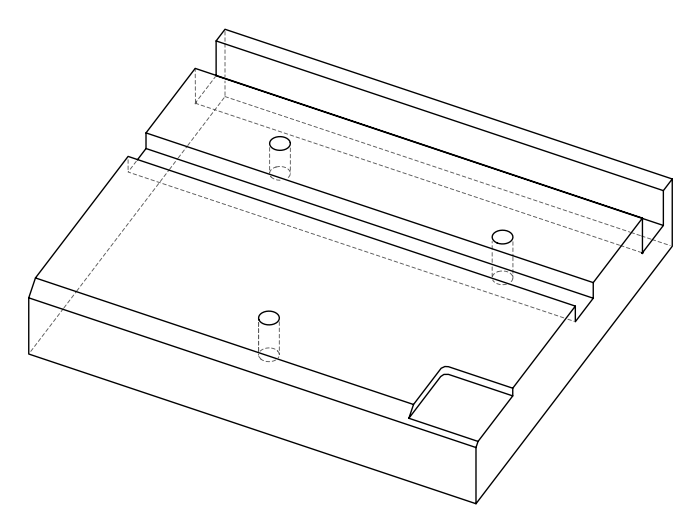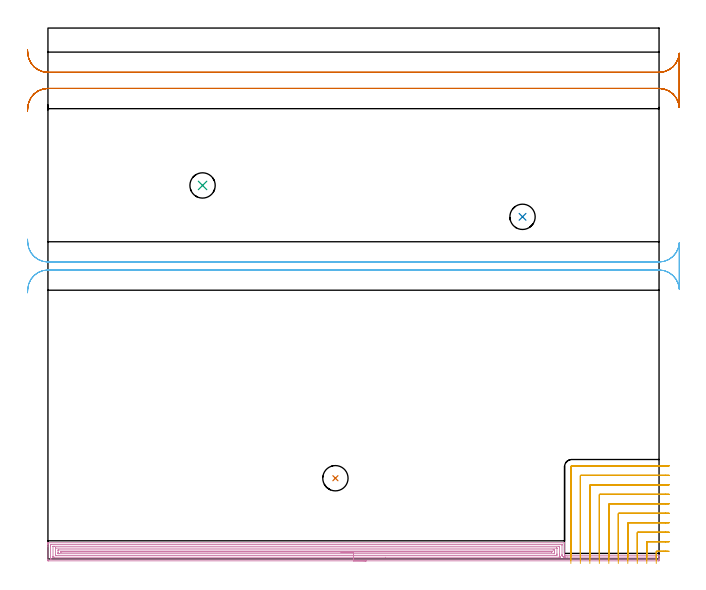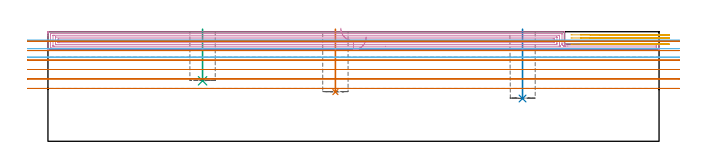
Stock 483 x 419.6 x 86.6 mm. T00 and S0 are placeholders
(PLAN: 7 operations, 3 tool changes, 49.2 min)
(1 INDEXABLE_INSERT_DRILL_BLIND_HOLE_FROM_SOLID | STEP1POCKET | NXT0302_011 | 0.2 min | 14884 mm3)
(2 INDEXABLE_INSERT_DRILL_BLIND_HOLE_FROM_SOLID_1 | STEP1POCKET_1 | NXT0302_011 | 0.22 min | 16481 mm3)
(3 INDEXABLE_INSERT_DRILL_BLIND_HOLE_FROM_SOLID_2 | STEP1POCKET_2 | NXT0302_011 | 0.16 min | 12095 mm3)
(4 AREA_MILL | FG_CHAMFER_SURFACE | UGT0205_001 | 20.97 min | 49313 mm3)
(5 MILL_CORNER_NOTCH_RECTANGULAR | CORNER_NOTCH_RECTANGULAR | NXT0201_013 | Follow Part, ap 2.5, ae 75% | 7.48 min | 51202 mm3)
(6 MILL_RECTANGULAR_SLOT | SLOT_RECTANGULAR | UGT0201_004 | Follow Part, ap 8, ae 75% | 6.68 min | 371831 mm3)
(7 MILL_RECTANGULAR_SLOT_1 | SLOT_RECTANGULAR_1 | UGT0201_004 | Follow Part, ap 8, ae 75% | 13.44 min | 967300 mm3)
(TOOL NXT0302_011 | Index. Insert Drill 20mm [880-D2000L25-05] | D20 PA176 FL100 Z2)
(TOOL UGT0205_001 | Chamfer Mill 20 x 3 x 45 deg. | D20 FL50 Z2)
(TOOL NXT0201_013 | ENDMILL 10mm | D10 FL30 Z4)
(TOOL UGT0201_004 | End Mill 32 mm | D32 FL53 Z6)
(OP 1 INDEXABLE_INSERT_DRILL_BLIND_HOLE_FROM_SOLID)
G17 G21 G94 G90
T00 M6
G54
G17 G0 G90 X227.2 Y63.8 S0 M3
G43 Z96.6 H1
G94 G81 G98 Z38.9 F250. R88.6
G80
M5
M2
(OP 2 INDEXABLE_INSERT_DRILL_BLIND_HOLE_FROM_SOLID_1)
G17 G21 G94 G90
T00 M6
G54
G17 G0 G90 X375.1 Y270.4 S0 M3
G43 Z96.6 H1
G94 G81 G98 Z33.8 F250. R88.6
G80
M5
M2
(OP 3 INDEXABLE_INSERT_DRILL_BLIND_HOLE_FROM_SOLID_2)
G17 G21 G94 G90
T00 M6
G54
G17 G0 G90 X122.2 Y295.2 S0 M3
G43 Z96.6 H1
G94 G81 G98 Z47.8 F250. R88.6
G80
M5
M2
(OP 4 AREA_MILL)
G17 G21 G94 G90
T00 M6
G54
G17 G0 G90 X251.5 Y-1.5 S1061 M3
G43 Z96.6 H0
Z82.3
G94 G1 X251.462 Z81.428 F250.
X251.348 Z80.564
X251.159 Z79.712
X250.897 Z78.88
X250.563 Z78.074
X250.16 Z77.3
X249.692 Z76.564
X249.16 Z75.872
X248.571 Z75.229
X247.928 Z74.64
X247.236 Z74.109
X246.5 Z73.64
X245.726 Z73.237
X244.92 Z72.903
X244.088 Z72.641
X243.237 Z72.452
X242.372 Z72.338
X241.5 Z72.3
X0.624
X0.116 Y-1.495 Z72.303
X0.009 Y-1.492 Z72.306
X0.004 Y-0.991 Z72.806
X0. Y-0.373 Z73.424
Y9.635 Z83.429
Y11.055 Z84.851
Y11.406 Z85.201
Y12.108 Z85.908
Y12.397 Z86.196
X0.008 Y12.775 Z86.566
X0.01 Y12.797 Z86.588
X0.177 Y12.8 Z86.6
X408.191
X408.292 Y12.795 Z86.591
X408.3 Y12.776 Z86.572
Y2.901 Z76.699
X408.368
X409.072 Y2.899
X409.085 Y2.904 Z76.692
X409.146 Z76.689
X409.149 Y2.902 Z76.688
X409.151 Y2.9
X409.312 Z76.7
X482.827
X482.99 Y2.905 Z76.695
X482.997 Y2.764 Z76.556
X483. Y2.623 Z76.422
Y2.368 Z76.167
Y1.665 Z75.46
Y0.428 Z74.225
Y-0.106 Z73.688
Y-0.724 Z73.071
X482.997 Y-0.991 Z72.804
X482.991 Y-1.491 Z72.305
X482.883 Y-1.494 Z72.303
X482.376 Y-1.5 Z72.3
X241.5
Y-0.086 Z73.714
X2.412 Y-0.085 Z73.715
X2.39
X2.01 Y-0.067 Z73.733
X2.007 Y0.046 Z73.846
X2.001 Y0.301 Z74.101
X2. Y10.043 Z83.843
Y10.52 Z84.32
X2.002 Y10.927 Z84.727
X2.01 Y11.336 Z85.136
X2.012 Y11.38 Z85.18
X2.031 Y11.381 Z85.181
X2.084 Y11.384 Z85.184
X2.193 Y11.385 Z85.185
X2.412 Y11.386 Z85.186
X405.955 Y11.385 Z85.185
X406.167 Y11.383 Z85.183
X406.272 Y11.38 Z85.18
X406.29 Y11.379 Z85.179
X406.293 Y11.361 Z85.161
X406.296 Y11.32 Z85.12
X406.3 Y10.623 Z84.423
X406.301 Y3.436 Z77.236
X406.307 Y3.045 Z76.845
X406.311 Y2.849 Z76.649
X406.347 Y2.606 Z76.406
X406.367 Y2.551 Z76.351
X406.404 Y2.455 Z76.255
X406.461 Y2.362 Z76.162
X406.617 Y2.149 Z75.949
X406.752 Y2.016 Z75.816
X406.915 Y1.889 Z75.689
X407.096 Y1.78 Z75.58
X407.277 Y1.685 Z75.485
X407.298 Y1.677 Z75.477
X407.328 Y1.665 Z75.465
X407.588 Y1.586 Z75.386
X407.793 Y1.539 Z75.339
X408.026 Y1.506 Z75.306
X408.191 Y1.495 Z75.295
X408.368 Y1.49 Z75.29
X409.085 Y1.484 Z75.284
X409.269 Y1.483 Z75.283
X410.873 Y1.486 Z75.286
X480.588 Y1.485 Z75.285
X480.771 Y1.484 Z75.284
X480.943 Y1.481 Z75.281
X480.98 Y1.479 Z75.279
X480.99 Y1.46 Z75.26
X480.993 Y1.428 Z75.228
X480.999 Y1.258 Z75.058
Y0.78 Z74.58
X480.998 Y0.373 Z74.173
X480.99 Y-0.036 Z73.764
X480.988 Y-0.08 Z73.72
X480.969 Y-0.081 Z73.719
X480.916 Y-0.084 Z73.716
X480.807 Y-0.085 Z73.715
X480.588 Y-0.086 Z73.714
X241.5
Y1.328 Z75.128
X5.093 Y1.329 Z75.129
X4.538 Y1.33 Z75.13
X4.199 Y1.333 Z75.133
X4.087 Y1.335 Z75.135
X4.01 Y1.342 Z75.142
X4.006 Y1.468 Z75.268
X4.002 Y1.665 Z75.465
X4. Y1.862 Z75.662
X4.001 Y9.832 Z83.632
X4.005 Y9.898 Z83.698
X4.01 Y9.949 Z83.749
X4.016 Y9.965 Z83.765
X4.031 Y9.966 Z83.766
X4.199 Y9.969 Z83.769
X4.754 Y9.971 Z83.771
X5.093
X403.722
X404.28 Y9.968 Z83.768
X404.286 Y9.965 Z83.765
X404.295 Y9.953 Z83.753
X404.298 Y9.635 Z83.435
X404.3 Y9.063 Z82.863
X404.301 Y3.749 Z77.549
X404.303 Y3.436 Z77.236
X404.311 Y2.853 Z76.653
X404.348 Y2.551 Z76.351
X404.394 Y2.323 Z76.123
X404.474 Y2.102 Z75.902
X404.616 Y1.81 Z75.61
X404.715 Y1.665 Z75.465
X404.949 Y1.336 Z75.136
X404.616 Y1.333 Z75.133
X404.061 Y1.329 Z75.129
X266.761 Y1.328 Z75.128
X241.5
Y2.743 Z76.543
X6.687
X6.116 Y2.745 Z76.545
X6.056 Y2.747 Z76.547
X6.021 Y2.749 Z76.549
X6.01 Y2.784 Z76.584
X6.006 Y2.997 Z76.797
X6. Y3.423 Z77.223
X6.001 Y8.3 Z82.1
X6.004 Y8.518 Z82.318
X6.007 Y8.544 Z82.344
X6.011 Y8.55 Z82.35
X6.02 Y8.553 Z82.353
X6.081 Y8.556 Z82.356
X6.181 Y8.557 Z82.357
X401.935
X402.13 Y8.556 Z82.356
X402.265 Y8.552 Z82.352
X402.29 Y8.55 Z82.35
X402.295 Y8.532 Z82.332
X402.297 Y8.511 Z82.311
X402.3 Y8.388 Z82.188
Y3.96 Z77.76
X402.297 Y3.436 Z77.236
X402.293 Y3.082 Z76.882
X402.275 Y2.75 Z76.55
X401.935 Y2.745 Z76.545
X401.74 Y2.744 Z76.544
X401.041 Y2.743 Z76.543
X400.847
X241.5
Y4.157 Z77.957
X8.668 Y4.158 Z77.958
X8.502 Y4.159 Z77.959
X8.17 Y4.164 Z77.964
X8.01 Y4.175 Z77.975
X8.006 Y4.227 Z78.027
X8.004 Y4.322 Z78.122
X8. Y4.984 Z78.784
Y5.207 Z79.007
X8.002 Y6.753 Z80.553
X8.007 Y6.978 Z80.778
X8.013 Y7.136 Z80.936
X8.336 Y7.141 Z80.941
X8.503 Y7.142 Z80.942
X399.254 Y7.143 Z80.943
X399.985 Y7.139 Z80.939
X400.147 Y7.136 Z80.936
X400.29 Y7.123 Z80.923
X400.295 Y6.978 Z80.778
X400.299 Y6.828 Z80.628
X400.3 Y6.093 Z79.893
Y5.056 Z78.856
X400.296 Y4.322 Z78.122
X400.293 Y4.177 Z77.977
X400.286 Y4.163 Z77.963
X400.271 Y4.161 Z77.961
X400.23 Y4.159 Z77.959
X400.147 Y4.157 Z77.957
X241.5
Y5.571 Z79.371
X10.823 Y5.572 Z79.372
X10.456 Y5.574 Z79.374
X10.081 Y5.578 Z79.378
X10.01 Y5.584 Z79.384
X10.003 Y5.656 Z79.456
X10.007 Y5.704 Z79.504
X10.01 Y5.719 Z79.519
X10.019 Y5.722 Z79.522
X10.106 Y5.725 Z79.525
X10.297 Y5.728 Z79.528
X125.822 Y5.729 Z79.529
X397.992 Y5.728 Z79.528
X398.072 Y5.727 Z79.527
X398.23 Y5.722 Z79.522
X398.291 Y5.716 Z79.516
X398.293 Y5.697 Z79.497
X398.296 Y5.65 Z79.45
X398.293 Y5.603 Z79.403
X398.291 Y5.584 Z79.384
X398.23 Y5.578 Z79.378
X398.072 Y5.573 Z79.373
X397.992 Y5.572 Z79.372
X241.5 Y5.571 Z79.371
X240.628 Z79.409
X239.764 Z79.523
X238.912 Z79.712
X238.08 Z79.974
X237.274 Z80.308
X236.5 Z80.711
X235.764 Z81.18
X235.072 Z81.711
X234.429 Z82.3
X233.84 Z82.943
X233.309 Z83.635
X232.84 Z84.371
X232.437 Z85.145
X232.103 Z85.951
X231.841 Z86.783
X231.652 Z87.635
X231.538 Z88.5
X231.5 Z89.371
G0 Z96.6
M5
M2
(OP 5 MILL_CORNER_NOTCH_RECTANGULAR)
G17 G21 G94 G90
T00 M6
G54
G17 G0 G90 X491. Y13.6 S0 M3
G43 Z96.6 H0
Z84.125
G94 G1 X488. F250.
X473.795 F500.
G3 X473.3 Y13.105 R0.5
G1 Y6.825
Y3.825 F250.
G0 Z96.6
X491. Y21.1
Z84.125
G1 X488.
X466.295 F500.
G3 X465.8 Y20.605 R0.5
G1 Y6.825
Y3.825 F250.
G0 Z96.6
X491. Y28.6
Z84.125
G1 X488.
X458.796 F500.
G3 X458.3 Y28.104 R0.5
G1 Y6.825
Y3.825 F250.
G0 Z96.6
X491. Y36.1
Z84.125
G1 X488.
X451.296 F500.
G3 X450.8 Y35.604 R0.5
G1 Y6.825
Y3.825 F250.
G0 Z96.6
X491. Y43.6
Z84.125
G1 X488.
X443.796 F500.
G3 X443.3 Y43.104 R0.5
G1 Y6.825
Y3.825 F250.
G0 Z96.6
X491. Y51.1
Z84.125
G1 X488.
X436.296 F500.
G3 X435.8 Y50.604 R0.5
G1 Y6.825
Y3.825 F250.
G0 Z96.6
X491. Y58.6
Z84.125
G1 X488.
X428.796 F500.
G3 X428.3 Y58.104 R0.5
G1 Y6.825
Y3.825 F250.
G0 Z96.6
X491. Y66.1
Z84.125
G1 X488.
X421.296 F500.
G3 X420.8 Y65.604 R0.5
G1 Y6.825
Y3.825 F250.
G0 Z96.6
X491. Y73.6
Z84.125
G1 X488.
X414.1 F500.
G3 X413.3 Y72.8 R0.8
G1 Y6.825
Y3.825 F250.
G0 Z96.6
X489.8 Y6.1
Z81.65
G1 X486.8
X481.295 F500.
G3 X480.8 Y5.605 R0.5
G1 Y4.35
Y1.35 F250.
G0 Z96.6
X491. Y13.6
Z81.65
G1 X488.
X473.795 F500.
G3 X473.3 Y13.105 R0.5
G1 Y4.35
Y1.35 F250.
G0 Z96.6
X491. Y21.1
Z81.65
G1 X488.
X466.295 F500.
G3 X465.8 Y20.605 R0.5
G1 Y4.35
Y1.35 F250.
G0 Z96.6
X491. Y28.6
Z81.65
G1 X488.
X458.796 F500.
G3 X458.3 Y28.104 R0.5
G1 Y4.35
Y1.35 F250.
G0 Z96.6
X491. Y36.1
Z81.65
G1 X488.
X451.296 F500.
G3 X450.8 Y35.604 R0.5
G1 Y4.35
Y1.35 F250.
G0 Z96.6
X491. Y43.6
Z81.65
G1 X488.
X443.796 F500.
G3 X443.3 Y43.104 R0.5
G1 Y4.35
Y1.35 F250.
G0 Z96.6
X491. Y51.1
Z81.65
G1 X488.
X436.296 F500.
G3 X435.8 Y50.604 R0.5
G1 Y4.35
Y1.35 F250.
G0 Z96.6
X491. Y58.6
Z81.65
G1 X488.
X428.796 F500.
G3 X428.3 Y58.104 R0.5
G1 Y4.35
Y1.35 F250.
G0 Z96.6
X491. Y66.1
Z81.65
G1 X488.
X421.296 F500.
G3 X420.8 Y65.604 R0.5
G1 Y4.35
Y1.35 F250.
G0 Z96.6
X491. Y73.6
Z81.65
G1 X488.
X414.1 F500.
G3 X413.3 Y72.8 R0.8
G1 Y4.35
Y1.35 F250.
G0 Z96.6
X490.938 Y6.1
Z79.175
G1 X487.938
X481.295 F500.
G3 X480.8 Y5.605 R0.5
G1 Y1.875
Y-1.125 F250.
G0 Z96.6
X491. Y13.6
Z79.175
G1 X488.
X473.795 F500.
G3 X473.3 Y13.105 R0.5
G1 Y1.875
Y-1.125 F250.
G0 Z96.6
X491. Y21.1
Z79.175
G1 X488.
X466.295 F500.
G3 X465.8 Y20.605 R0.5
G1 Y1.875
Y-1.125 F250.
G0 Z96.6
X491. Y28.6
Z79.175
G1 X488.
X458.796 F500.
G3 X458.3 Y28.104 R0.5
G1 Y1.875
Y-1.125 F250.
G0 Z96.6
X491. Y36.1
Z79.175
G1 X488.
X451.296 F500.
G3 X450.8 Y35.604 R0.5
G1 Y1.875
Y-1.125 F250.
G0 Z96.6
X491. Y43.6
Z79.175
G1 X488.
X443.796 F500.
G3 X443.3 Y43.104 R0.5
G1 Y1.875
Y-1.125 F250.
G0 Z96.6
X491. Y51.1
Z79.175
G1 X488.
X436.296 F500.
G3 X435.8 Y50.604 R0.5
G1 Y1.875
Y-1.125 F250.
G0 Z96.6
X491. Y58.6
Z79.175
G1 X488.
X428.796 F500.
G3 X428.3 Y58.104 R0.5
G1 Y1.875
Y-1.125 F250.
G0 Z96.6
X491. Y66.1
Z79.175
G1 X488.
X421.296 F500.
G3 X420.8 Y65.604 R0.5
G1 Y1.875
Y-1.125 F250.
G0 Z96.6
X491. Y73.6
Z79.175
G1 X488.
X414.1 F500.
G3 X413.3 Y72.8 R0.8
G1 Y1.875
Y-1.125 F250.
G0 Z96.6
X491. Y6.1
Z76.7
G1 X488.
X481.295 F500.
G3 X480.8 Y5.605 R0.5
G1 Y-0.599
Y-3.599 F250.
G0 Z96.6
X491. Y13.6
Z76.7
G1 X488.
X473.795 F500.
G3 X473.3 Y13.105 R0.5
G1 Y-0.599
Y-3.599 F250.
G0 Z96.6
X491. Y21.1
Z76.7
G1 X488.
X466.295 F500.
G3 X465.8 Y20.605 R0.5
G1 Y-0.599
Y-3.599 F250.
G0 Z96.6
X491. Y28.6
Z76.7
G1 X488.
X458.796 F500.
G3 X458.3 Y28.104 R0.5
G1 Y-0.599
Y-3.599 F250.
G0 Z96.6
X491. Y36.1
Z76.7
G1 X488.
X451.296 F500.
G3 X450.8 Y35.604 R0.5
G1 Y-0.599
Y-3.599 F250.
G0 Z96.6
X491. Y43.6
Z76.7
G1 X488.
X443.796 F500.
G3 X443.3 Y43.104 R0.5
G1 Y-0.599
Y-3.599 F250.
G0 Z96.6
X491. Y51.1
Z76.7
G1 X488.
X436.296 F500.
G3 X435.8 Y50.604 R0.5
G1 Y-0.599
Y-3.599 F250.
G0 Z96.6
X491. Y58.6
Z76.7
G1 X488.
X428.796 F500.
G3 X428.3 Y58.104 R0.5
G1 Y-0.599
Y-3.599 F250.
G0 Z96.6
X491. Y66.1
Z76.7
G1 X488.
X421.296 F500.
G3 X420.8 Y65.604 R0.5
G1 Y-0.599
Y-3.599 F250.
G0 Z96.6
X491. Y73.6
Z76.7
G1 X488.
X414.1 F500.
G3 X413.3 Y72.8 R0.8
G1 Y-0.599
Y-3.599 F250.
G0 Z96.6
M5
M2
(OP 6 MILL_RECTANGULAR_SLOT)
G17 G21 G94 G90
T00 M6
G54
G17 G0 G90 X-16.154 Y210.385 S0 M3
G43 Z96.6 H0
Z79.9
G94 G1 X-15.97 Y213.379 F250.
G2 X0. Y228.4 R16. F500.
G1 X483.
G2 X498.97 Y213.379 R16.
G1 X499.
Y249.721
X498.97
G2 X483. Y234.7 R16.
G1 X0.
G2 X-15.97 Y249.721 R16.
G1 X-16.154 Y252.715 F250.
G0 Y210.385 Z73.2
G1 X-15.97 Y213.379
G2 X0. Y228.4 R16. F500.
G1 X483.
G2 X498.97 Y213.379 R16.
G1 X499.
Y249.721
X498.97
G2 X483. Y234.7 R16.
G1 X0.
G2 X-15.97 Y249.721 R16.
G1 X-16.154 Y252.715 F250.
G0 Y210.385 Z66.5
G1 X-15.97 Y213.379
G2 X0. Y228.4 R16. F500.
G1 X483.
G2 X498.97 Y213.379 R16.
G1 X499.
Y249.721
X498.97
G2 X483. Y234.7 R16.
G1 X0.
G2 X-15.97 Y249.721 R16.
G1 X-16.154 Y252.715 F250.
G0 Z96.6
M5
M2
(OP 7 MILL_RECTANGULAR_SLOT_1)
G17 G21 G94 G90
T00 M6
G54
G17 G0 G90 X-16.154 Y353.885 S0 M3
G43 Z96.6 H0
Z79.133
G94 G1 X-15.97 Y356.879 F250.
G2 X0. Y371.9 R16. F500.
G1 X483.
G2 X498.97 Y356.879 R16.
G1 X499.
Y399.621
X498.97
G2 X483. Y384.6 R16.
G1 X0.
G2 X-15.97 Y399.621 R16.
G1 X-16.154 Y402.615 F250.
G0 Y353.885 Z71.667
G1 X-15.97 Y356.879
G2 X0. Y371.9 R16. F500.
G1 X483.
G2 X498.97 Y356.879 R16.
G1 X499.
Y399.621
X498.97
G2 X483. Y384.6 R16.
G1 X0.
G2 X-15.97 Y399.621 R16.
G1 X-16.154 Y402.615 F250.
G0 Y353.885 Z64.2
G1 X-15.97 Y356.879
G2 X0. Y371.9 R16. F500.
G1 X483.
G2 X498.97 Y356.879 R16.
G1 X499.
Y399.621
X498.97
G2 X483. Y384.6 R16.
G1 X0.
G2 X-15.97 Y399.621 R16.
G1 X-16.154 Y402.615 F250.
G0 Y353.885 Z56.733
G1 X-15.97 Y356.879
G2 X0. Y371.9 R16. F500.
G1 X483.
G2 X498.97 Y356.879 R16.
G1 X499.
Y399.621
X498.97
G2 X483. Y384.6 R16.
G1 X0.
G2 X-15.97 Y399.621 R16.
G1 X-16.154 Y402.615 F250.
G0 Y353.885 Z49.267
G1 X-15.97 Y356.879
G2 X0. Y371.9 R16. F500.
G1 X483.
G2 X498.97 Y356.879 R16.
G1 X499.
Y399.621
X498.97
G2 X483. Y384.6 R16.
G1 X0.
G2 X-15.97 Y399.621 R16.
G1 X-16.154 Y402.615 F250.
G0 Y353.885 Z41.8
G1 X-15.97 Y356.879
G2 X0. Y371.9 R16. F500.
G1 X483.
G2 X498.97 Y356.879 R16.
G1 X499.
Y399.621
X498.97
G2 X483. Y384.6 R16.
G1 X0.
G2 X-15.97 Y399.621 R16.
G1 X-16.154 Y402.615 F250.
G0 Z96.6
M5
M2
